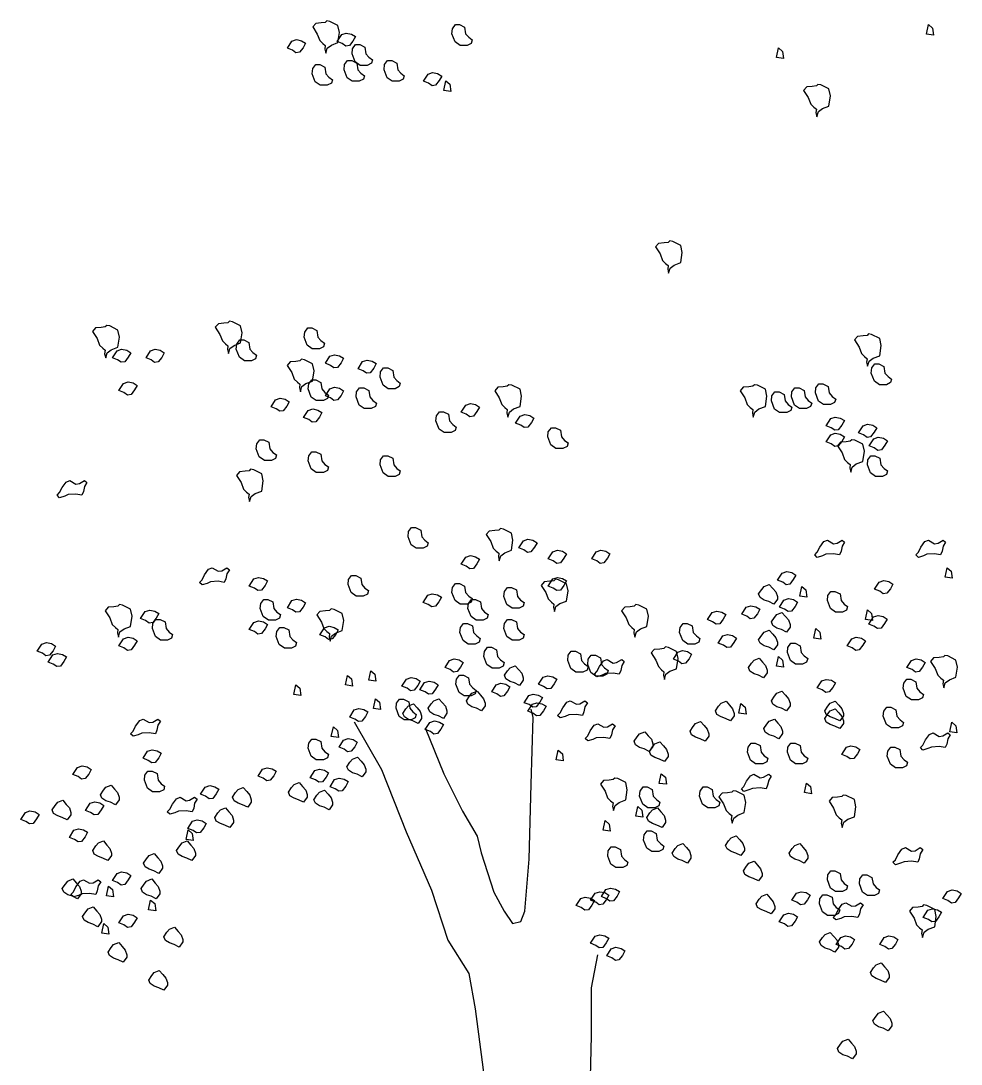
# Model space of a CAD drawing. Header units: millimetres. Extents: x 454 to 24074, y 929 to 15016.
# Drawn here: x 13947 to 14632, y 12467 to 13227 of the extents above; entities that cross this region are included whole.
import ezdxf

# ---------------------------------------------------------------- set-up
doc = ezdxf.new("R2010")
doc.units = ezdxf.units.MM
doc.layers.add('cadblocksdwg.com', color=255, linetype='Continuous')

# ---------------------------------------------------------------- blocks, each defined once
blk = doc.blocks.new('Trees side 02_cad-block.com')
at = {"color": 0}
for points in [[(-225.2, 4068.9), (-236.8, 4074.6), (-241.1, 4075.4), (-243.3, 4073.2), (-249.1, 4072.5), (-257, 4071.8), (-261.3, 4066.7), (-254.8, 4056.6), (-251.2, 4047.2), (-246.9, 4042.9), (-243.3, 4040), (-244, 4035), (-242.6, 4029.2), (-240.4, 4036.4), (-234.6, 4040.7), (-225.2, 4044.3), (-223.1, 4058.8)], [(-58.2, 4045.4), (-62.6, 4057), (-61.9, 4064.2), (-57.5, 4070), (-51.7, 4070), (-44.5, 4066.4), (-43.1, 4057), (-38.7, 4051.9), (-33.7, 4048.3), (-35.1, 4043.3), (-40.9, 4040.4), (-51, 4040.4)], [(614.3, 4056.4), (617.2, 4070.1), (622.9, 4065.1), (624.4, 4055)], [(-219.8, 4055.9), (-213.3, 4058), (-206.1, 4056.6), (-200.3, 4053), (-203.9, 4046.5), (-209, 4040), (-214, 4039.3), (-219.1, 4042.9), (-226.3, 4045.8)], [(-290.9, 4046.4), (-284.4, 4048.6), (-277.2, 4047.1), (-271.4, 4043.5), (-275.1, 4037), (-280.1, 4030.5), (-285.2, 4029.8), (-290.2, 4033.4), (-297.4, 4036.3)], [(-200.7, 4017), (-205, 4028.5), (-204.3, 4035.7), (-200, 4041.5), (-194.2, 4041.5), (-187, 4037.9), (-185.5, 4028.5), (-181.2, 4023.5), (-176.1, 4019.9), (-177.6, 4014.8), (-183.4, 4011.9), (-193.5, 4011.9)], [(400.4, 4023), (403.2, 4036.7), (409, 4031.7), (410.5, 4021.6)], [(-257.7, 3988.5), (-262, 4000), (-261.3, 4007.3), (-257, 4013), (-251.2, 4013), (-244, 4009.4), (-242.5, 4000), (-238.2, 3995), (-233.1, 3991.4), (-234.6, 3986.3), (-240.4, 3983.4), (-250.5, 3983.4)], [(-212.1, 3994.2), (-216.4, 4005.7), (-215.7, 4013), (-211.4, 4018.7), (-205.6, 4018.7), (-198.4, 4015.1), (-196.9, 4005.7), (-192.6, 4000.7), (-187.5, 3997.1), (-189, 3992), (-194.8, 3989.1), (-204.9, 3989.1)], [(-155.1, 3994.2), (-159.4, 4005.7), (-158.7, 4013), (-154.4, 4018.7), (-148.6, 4018.7), (-141.4, 4015.1), (-139.9, 4005.7), (-135.6, 4000.7), (-130.6, 3997.1), (-132, 3992), (-137.8, 3989.1), (-147.9, 3989.1)], [(-96.7, 3999.5), (-90.2, 4001.6), (-83, 4000.2), (-77.2, 3996.6), (-80.8, 3990.1), (-85.9, 3983.6), (-91, 3982.9), (-96, 3986.5), (-103.2, 3989.4)], [(-74.2, 3976.2), (-71.3, 3989.9), (-65.6, 3984.9), (-64.1, 3974.8)], [(475.3, 3978.3), (463.8, 3984.1), (459.4, 3984.8), (457.3, 3982.7), (451.5, 3981.9), (443.6, 3981.2), (439.2, 3976.2), (445.7, 3966.1), (449.3, 3956.7), (453.7, 3952.3), (457.3, 3949.5), (456.6, 3944.4), (458, 3938.6), (460.2, 3945.8), (465.9, 3950.2), (475.3, 3953.8), (477.5, 3968.2)], [(264, 3755), (252.4, 3760.7), (248.1, 3761.5), (245.9, 3759.3), (240.1, 3758.6), (232.2, 3757.8), (227.8, 3752.8), (234.3, 3742.7), (238, 3733.3), (242.3, 3729), (245.9, 3726.1), (245.2, 3721), (246.6, 3715.3), (248.8, 3722.5), (254.6, 3726.8), (264, 3730.4), (266.1, 3744.9)], [(-539.3, 3634.2), (-550.8, 3640), (-555.2, 3640.7), (-557.3, 3638.6), (-563.1, 3637.8), (-571.1, 3637.1), (-575.4, 3632.1), (-568.9, 3622), (-565.3, 3612.6), (-560.9, 3608.2), (-557.3, 3605.4), (-558.1, 3600.3), (-556.6, 3594.5), (-554.4, 3601.7), (-548.7, 3606.1), (-539.3, 3609.7), (-537.1, 3624.1)], [(-364.1, 3640.3), (-375.7, 3646), (-380, 3646.8), (-382.2, 3644.6), (-388, 3643.9), (-395.9, 3643.1), (-400.2, 3638.1), (-393.7, 3628), (-390.1, 3618.6), (-385.8, 3614.3), (-382.2, 3611.4), (-382.9, 3606.3), (-381.5, 3600.6), (-379.3, 3607.8), (-373.5, 3612.1), (-364.1, 3615.7), (-362, 3630.2)], [(-269.1, 3612.6), (-273.4, 3624.1), (-272.7, 3631.3), (-268.4, 3637.1), (-262.6, 3637.1), (-255.4, 3633.5), (-253.9, 3624.1), (-249.6, 3619.1), (-244.5, 3615.4), (-246, 3610.4), (-251.7, 3607.5), (-261.9, 3607.5)], [(-365.9, 3595.5), (-370.3, 3607), (-369.6, 3614.2), (-365.2, 3620), (-359.4, 3620), (-352.2, 3616.4), (-350.8, 3607), (-346.5, 3602), (-341.4, 3598.4), (-342.8, 3593.3), (-348.6, 3590.4), (-358.7, 3590.4)], [(547.8, 3622.1), (536.2, 3627.9), (531.9, 3628.6), (529.7, 3626.5), (524, 3625.8), (516, 3625), (511.7, 3620), (518.2, 3609.9), (521.8, 3600.5), (526.1, 3596.2), (529.7, 3593.3), (529, 3588.2), (530.5, 3582.4), (532.6, 3589.7), (538.4, 3594), (547.8, 3597.6), (550, 3612)], [(-540.4, 3604.7), (-533.9, 3606.9), (-526.7, 3605.4), (-520.9, 3601.8), (-524.5, 3595.3), (-529.5, 3588.8), (-534.6, 3588.1), (-539.7, 3591.7), (-546.9, 3594.6)], [(-492.6, 3604.6), (-486.1, 3606.7), (-478.8, 3605.3), (-473.1, 3601.7), (-476.7, 3595.2), (-481.7, 3588.7), (-486.8, 3588), (-491.8, 3591.6), (-499.1, 3594.5)], [(-261.5, 3585.9), (-273, 3591.7), (-277.4, 3592.4), (-279.5, 3590.3), (-285.3, 3589.5), (-293.2, 3588.8), (-297.6, 3583.8), (-291.1, 3573.7), (-287.5, 3564.3), (-283.1, 3559.9), (-279.5, 3557.1), (-280.2, 3552), (-278.8, 3546.2), (-276.6, 3553.4), (-270.9, 3557.8), (-261.5, 3561.4), (-259.3, 3575.8)], [(-236.7, 3596.8), (-230.2, 3599), (-222.9, 3597.5), (-217.2, 3593.9), (-220.8, 3587.4), (-225.8, 3580.9), (-230.9, 3580.2), (-235.9, 3583.8), (-243.2, 3586.7)], [(-190.1, 3589.1), (-183.6, 3591.2), (-176.4, 3589.8), (-170.6, 3586.2), (-174.2, 3579.7), (-179.3, 3573.2), (-184.3, 3572.5), (-189.4, 3576.1), (-196.6, 3578.9)], [(-160.8, 3555.6), (-165.1, 3567.1), (-164.4, 3574.4), (-160.1, 3580.1), (-154.3, 3580.1), (-147.1, 3576.5), (-145.6, 3567.1), (-141.3, 3562.1), (-136.3, 3558.5), (-137.7, 3553.4), (-143.5, 3550.5), (-153.6, 3550.5)], [(540.1, 3561.3), (535.7, 3572.8), (536.5, 3580.1), (540.8, 3585.8), (546.6, 3585.8), (553.8, 3582.2), (555.2, 3572.8), (559.6, 3567.8), (564.6, 3564.2), (563.2, 3559.1), (557.4, 3556.2), (547.3, 3556.2)], [(-531.3, 3558), (-524.8, 3560.2), (-517.6, 3558.8), (-511.8, 3555.2), (-515.5, 3548.7), (-520.5, 3542.2), (-525.6, 3541.4), (-530.6, 3545.1), (-537.8, 3547.9)], [(-263.4, 3538.5), (-267.7, 3550.1), (-267, 3557.3), (-262.7, 3563.1), (-256.9, 3563.1), (-249.7, 3559.4), (-248.2, 3550.1), (-243.9, 3545), (-238.8, 3541.4), (-240.3, 3536.3), (-246, 3533.5), (-256.2, 3533.5)], [(-236.7, 3550.3), (-230.2, 3552.5), (-222.9, 3551), (-217.2, 3547.4), (-220.8, 3540.9), (-225.8, 3534.4), (-230.9, 3533.7), (-235.9, 3537.3), (-243.2, 3540.2)], [(-195, 3527.1), (-199.3, 3538.7), (-198.6, 3545.9), (-194.3, 3551.7), (-188.5, 3551.7), (-181.3, 3548), (-179.8, 3538.7), (-175.5, 3533.6), (-170.4, 3530), (-171.9, 3525), (-177.7, 3522.1), (-187.8, 3522.1)], [(34.5, 3549.7), (22.9, 3555.5), (18.6, 3556.2), (16.4, 3554), (10.6, 3553.3), (2.7, 3552.6), (-1.6, 3547.5), (4.9, 3537.4), (8.5, 3528.1), (12.8, 3523.7), (16.4, 3520.8), (15.7, 3515.8), (17.1, 3510), (19.3, 3517.2), (25.1, 3521.6), (34.5, 3525.2), (36.6, 3539.6)], [(384.7, 3549.7), (373.2, 3555.5), (368.9, 3556.2), (366.7, 3554), (360.9, 3553.3), (353, 3552.6), (348.6, 3547.5), (355.1, 3537.4), (358.7, 3528.1), (363.1, 3523.7), (366.7, 3520.8), (366, 3515.8), (367.4, 3510), (369.6, 3517.2), (375.4, 3521.6), (384.7, 3525.2), (386.9, 3539.6)], [(397.6, 3521.4), (393.3, 3533), (394, 3540.2), (398.3, 3546), (404.1, 3546), (411.3, 3542.4), (412.8, 3533), (417.1, 3527.9), (422.2, 3524.3), (420.7, 3519.3), (415, 3516.4), (404.8, 3516.4)], [(426.1, 3527.1), (421.8, 3538.7), (422.5, 3545.9), (426.8, 3551.7), (432.6, 3551.7), (439.8, 3548), (441.3, 3538.7), (445.6, 3533.6), (450.7, 3530), (449.2, 3525), (443.4, 3522.1), (433.3, 3522.1)], [(460.3, 3532.8), (456, 3544.4), (456.7, 3551.6), (461, 3557.4), (466.8, 3557.4), (474, 3553.7), (475.5, 3544.4), (479.8, 3539.3), (484.9, 3535.7), (483.4, 3530.6), (477.6, 3527.8), (467.5, 3527.8)], [(-314.2, 3534.8), (-307.7, 3537), (-300.5, 3535.5), (-294.7, 3531.9), (-298.3, 3525.4), (-303.4, 3518.9), (-308.4, 3518.2), (-313.5, 3521.8), (-320.7, 3524.7)], [(-42.8, 3527), (-36.3, 3529.2), (-29.1, 3527.8), (-23.3, 3524.2), (-26.9, 3517.7), (-32, 3511.2), (-37, 3510.4), (-42.1, 3514), (-49.3, 3516.9)], [(-267.7, 3519.3), (-261.2, 3521.5), (-254, 3520), (-248.2, 3516.4), (-251.8, 3509.9), (-256.8, 3503.4), (-261.9, 3502.7), (-267, 3506.3), (-274.2, 3509.2)], [(-81, 3492.9), (-85.4, 3504.5), (-84.6, 3511.7), (-80.3, 3517.5), (-74.5, 3517.5), (-67.3, 3513.9), (-65.9, 3504.5), (-61.5, 3499.4), (-56.5, 3495.8), (-57.9, 3490.8), (-63.7, 3487.9), (-73.8, 3487.9)], [(34.8, 3511.5), (41.3, 3513.7), (48.5, 3512.3), (54.3, 3508.6), (50.7, 3502.2), (45.6, 3495.7), (40.5, 3494.9), (35.5, 3498.5), (28.3, 3501.4)], [(477.8, 3507.8), (484.3, 3510), (491.5, 3508.5), (497.3, 3504.9), (493.7, 3498.4), (488.6, 3491.9), (483.6, 3491.2), (478.5, 3494.8), (471.3, 3497.7)], [(524, 3497.5), (530.5, 3499.7), (537.7, 3498.3), (543.5, 3494.7), (539.8, 3488.2), (534.8, 3481.7), (529.7, 3480.9), (524.7, 3484.6), (517.5, 3487.4)], [(78.5, 3470.2), (74.2, 3481.7), (74.9, 3488.9), (79.2, 3494.7), (85, 3494.7), (92.2, 3491.1), (93.7, 3481.7), (98, 3476.7), (103.1, 3473), (101.6, 3468), (95.8, 3465.1), (85.7, 3465.1)], [(477.8, 3484.7), (484.3, 3486.9), (491.5, 3485.5), (497.3, 3481.8), (493.7, 3475.3), (488.6, 3468.8), (483.6, 3468.1), (478.5, 3471.7), (471.3, 3474.6)], [(-337.5, 3453.1), (-341.8, 3464.6), (-341.1, 3471.8), (-336.7, 3477.6), (-331, 3477.6), (-323.7, 3474), (-322.3, 3464.6), (-318, 3459.6), (-312.9, 3456), (-314.4, 3450.9), (-320.1, 3448), (-330.2, 3448)], [(523.6, 3471.2), (512.1, 3477), (507.8, 3477.7), (505.6, 3475.6), (499.8, 3474.8), (491.9, 3474.1), (487.5, 3469.1), (494, 3459), (497.6, 3449.6), (502, 3445.2), (505.6, 3442.4), (504.9, 3437.3), (506.3, 3431.5), (508.5, 3438.7), (514.3, 3443.1), (523.6, 3446.7), (525.8, 3461.1)], [(539.2, 3479.1), (545.7, 3481.3), (553, 3479.8), (558.7, 3476.2), (555.1, 3469.7), (550.1, 3463.2), (545, 3462.5), (540, 3466.1), (532.7, 3469)], [(-263.4, 3436), (-267.7, 3447.5), (-267, 3454.7), (-262.7, 3460.5), (-256.9, 3460.5), (-249.7, 3456.9), (-248.2, 3447.5), (-243.9, 3442.5), (-238.8, 3438.9), (-240.3, 3433.8), (-246, 3430.9), (-256.2, 3430.9)], [(-160.8, 3430.3), (-165.1, 3441.8), (-164.4, 3449.1), (-160.1, 3454.8), (-154.3, 3454.8), (-147.1, 3451.2), (-145.6, 3441.8), (-141.3, 3436.8), (-136.3, 3433.2), (-137.7, 3428.1), (-143.5, 3425.2), (-153.6, 3425.2)], [(534.4, 3430.3), (530.1, 3441.8), (530.8, 3449.1), (535.1, 3454.8), (540.9, 3454.8), (548.1, 3451.2), (549.5, 3441.8), (553.9, 3436.8), (558.9, 3433.2), (557.5, 3428.1), (551.7, 3425.2), (541.6, 3425.2)], [(-333.9, 3429), (-345.5, 3434.7), (-349.8, 3435.5), (-352, 3433.3), (-357.8, 3432.6), (-365.7, 3431.9), (-370, 3426.8), (-363.5, 3416.7), (-359.9, 3407.3), (-355.6, 3403), (-352, 3400.1), (-352.7, 3395), (-351.3, 3389.3), (-349.1, 3396.5), (-343.3, 3400.8), (-333.9, 3404.4), (-331.8, 3418.9)], [(-622.3, 3402.1), (-618.7, 3409.4), (-612.9, 3417.3), (-607.8, 3419.5), (-599.2, 3414.4), (-594.1, 3415.1), (-586.9, 3419.5), (-583.3, 3416.6), (-586.9, 3410.8), (-588.4, 3403.6), (-590.5, 3398.5), (-599.2, 3400), (-610, 3399.3), (-615.1, 3397.1), (-622.3, 3394.9), (-625.9, 3398.5)], [(-120.9, 3327.8), (-125.3, 3339.3), (-124.5, 3346.5), (-120.2, 3352.3), (-114.4, 3352.3), (-107.2, 3348.7), (-105.8, 3339.3), (-101.4, 3334.3), (-96.4, 3330.6), (-97.8, 3325.6), (-103.6, 3322.7), (-113.7, 3322.7)], [(22.4, 3344.5), (10.8, 3350.2), (6.5, 3350.9), (4.3, 3348.8), (-1.5, 3348.1), (-9.4, 3347.3), (-13.7, 3342.3), (-7.2, 3332.2), (-3.6, 3322.8), (0.7, 3318.5), (4.3, 3315.6), (3.6, 3310.5), (5, 3304.8), (7.2, 3312), (13, 3316.3), (22.4, 3319.9), (24.5, 3334.3)], [(39.3, 3333.5), (45.8, 3335.7), (53, 3334.2), (58.8, 3330.6), (55.2, 3324.1), (50.1, 3317.6), (45.1, 3316.9), (40, 3320.5), (32.8, 3323.4)], [(458.7, 3317), (462.3, 3324.2), (468.1, 3332.2), (473.2, 3334.3), (481.8, 3329.3), (486.9, 3330), (494.1, 3334.3), (497.7, 3331.4), (494.1, 3325.7), (492.7, 3318.5), (490.5, 3313.4), (481.8, 3314.8), (471, 3314.1), (465.9, 3312), (458.7, 3309.8), (455.1, 3313.4)], [(602.9, 3317), (606.5, 3324.2), (612.2, 3332.2), (617.3, 3334.3), (626, 3329.3), (631, 3330), (638.2, 3334.3), (641.8, 3331.4), (638.2, 3325.7), (636.8, 3318.5), (634.6, 3313.4), (626, 3314.8), (615.1, 3314.1), (610.1, 3312), (602.9, 3309.8), (599.2, 3313.4)], [(-42.8, 3310), (-36.3, 3312.2), (-29.1, 3310.7), (-23.3, 3307.1), (-26.9, 3300.6), (-32, 3294.1), (-37, 3293.4), (-42.1, 3297), (-49.3, 3299.9)], [(81.3, 3317.7), (87.8, 3319.9), (95, 3318.5), (100.8, 3314.9), (97.2, 3308.4), (92.1, 3301.9), (87.1, 3301.1), (82, 3304.8), (74.8, 3307.6)], [(143.3, 3317.7), (149.8, 3319.9), (157.1, 3318.5), (162.8, 3314.9), (159.2, 3308.4), (154.2, 3301.9), (149.1, 3301.1), (144.1, 3304.8), (136.8, 3307.6)], [(-419.2, 3277.7), (-415.6, 3284.9), (-409.8, 3292.9), (-404.7, 3295), (-396.1, 3290), (-391, 3290.7), (-383.8, 3295), (-380.2, 3292.2), (-383.8, 3286.4), (-385.3, 3279.2), (-387.4, 3274.1), (-396.1, 3275.6), (-406.9, 3274.8), (-412, 3272.7), (-419.2, 3270.5), (-422.8, 3274.1)], [(641, 3281.3), (643.9, 3295), (649.7, 3290), (651.1, 3279.9)], [(-345.2, 3279), (-338.7, 3281.2), (-331.5, 3279.7), (-325.7, 3276.1), (-329.3, 3269.6), (-334.4, 3263.1), (-339.4, 3262.4), (-344.5, 3266), (-351.7, 3268.9)], [(-206.4, 3259.4), (-210.7, 3271), (-210, 3278.2), (-205.7, 3283.9), (-199.9, 3283.9), (-192.7, 3280.3), (-191.2, 3271), (-186.9, 3265.9), (-181.8, 3262.3), (-183.3, 3257.2), (-189.1, 3254.4), (-199.2, 3254.4)], [(100.9, 3272), (89.3, 3277.8), (85, 3278.5), (82.8, 3276.3), (77.1, 3275.6), (69.1, 3274.9), (64.8, 3269.8), (71.3, 3259.7), (74.9, 3250.4), (79.2, 3246), (82.8, 3243.1), (82.1, 3238.1), (83.6, 3232.3), (85.7, 3239.5), (91.5, 3243.9), (100.9, 3247.5), (103.1, 3261.9)], [(81.3, 3279), (87.8, 3281.2), (95, 3279.7), (100.8, 3276.1), (97.2, 3269.6), (92.1, 3263.1), (87.1, 3262.4), (82, 3266), (74.8, 3268.9)], [(408.6, 3287.3), (415.1, 3289.5), (422.3, 3288.1), (428.1, 3284.5), (424.4, 3278), (419.4, 3271.5), (414.3, 3270.7), (409.3, 3274.4), (402.1, 3277.2)], [(547, 3274.5), (553.5, 3276.7), (560.8, 3275.3), (566.5, 3271.6), (562.9, 3265.1), (557.9, 3258.7), (552.8, 3257.9), (547.8, 3261.5), (540.5, 3264.4)], [(-58.2, 3248), (-62.6, 3259.6), (-61.9, 3266.8), (-57.5, 3272.6), (-51.7, 3272.6), (-44.5, 3268.9), (-43.1, 3259.6), (-38.7, 3254.5), (-33.7, 3250.9), (-35.1, 3245.8), (-40.9, 3243), (-51, 3243)], [(15.8, 3242.3), (11.5, 3253.9), (12.2, 3261.1), (16.6, 3266.9), (22.3, 3266.9), (29.6, 3263.3), (31, 3253.9), (35.3, 3248.8), (40.4, 3245.2), (38.9, 3240.2), (33.2, 3237.3), (23.1, 3237.3)], [(396.6, 3243), (389.4, 3246.6), (382.9, 3248.8), (377.1, 3252.4), (375, 3257.5), (379.3, 3264), (382.9, 3268.3), (390.1, 3271.2), (395.2, 3265.4), (399.5, 3260.4), (401.7, 3253.9), (401.7, 3250.3)], [(433.8, 3254.6), (436.7, 3268.3), (442.4, 3263.3), (443.9, 3253.2)], [(477.4, 3236.6), (473.1, 3248.2), (473.8, 3255.4), (478.1, 3261.2), (483.9, 3261.2), (491.1, 3257.6), (492.6, 3248.2), (496.9, 3243.1), (502, 3239.5), (500.5, 3234.5), (494.7, 3231.6), (484.6, 3231.6)], [(-331.8, 3225.2), (-336.1, 3236.8), (-335.4, 3244), (-331, 3249.8), (-325.3, 3249.8), (-318, 3246.2), (-316.6, 3236.8), (-312.3, 3231.7), (-307.2, 3228.1), (-308.7, 3223.1), (-314.4, 3220.2), (-324.5, 3220.2)], [(-290.9, 3248), (-284.4, 3250.1), (-277.2, 3248.7), (-271.4, 3245.1), (-275.1, 3238.6), (-280.1, 3232.1), (-285.2, 3231.4), (-290.2, 3235), (-297.4, 3237.9)], [(-97.1, 3255.7), (-90.6, 3257.9), (-83.3, 3256.5), (-77.6, 3252.8), (-81.2, 3246.3), (-86.2, 3239.9), (-91.3, 3239.1), (-96.3, 3242.7), (-103.6, 3245.6)], [(-35.4, 3225.2), (-39.8, 3236.8), (-39.1, 3244), (-34.7, 3249.8), (-28.9, 3249.8), (-21.7, 3246.2), (-20.3, 3236.8), (-16, 3231.7), (-10.9, 3228.1), (-12.3, 3223.1), (-18.1, 3220.2), (-28.2, 3220.2)], [(411.1, 3248.9), (417.6, 3251.1), (424.8, 3249.6), (430.6, 3246), (427, 3239.5), (422, 3233), (416.9, 3232.3), (411.9, 3235.9), (404.6, 3238.8)], [(-521.2, 3235.8), (-532.7, 3241.6), (-537, 3242.3), (-539.2, 3240.1), (-545, 3239.4), (-552.9, 3238.7), (-557.3, 3233.6), (-550.8, 3223.5), (-547.2, 3214.1), (-542.8, 3209.8), (-539.2, 3206.9), (-539.9, 3201.9), (-538.5, 3196.1), (-536.3, 3203.3), (-530.5, 3207.6), (-521.2, 3211.2), (-519, 3225.7)], [(-500.3, 3232.5), (-493.8, 3234.6), (-486.6, 3233.2), (-480.8, 3229.6), (-484.4, 3223.1), (-489.5, 3216.6), (-494.5, 3215.9), (-499.6, 3219.5), (-506.8, 3222.4)], [(-219.2, 3229.8), (-230.7, 3235.5), (-235.1, 3236.2), (-237.2, 3234.1), (-243, 3233.4), (-251, 3232.6), (-255.3, 3227.6), (-248.8, 3217.5), (-245.2, 3208.1), (-240.9, 3203.8), (-237.2, 3200.9), (-238, 3195.8), (-236.5, 3190.1), (-234.4, 3197.3), (-228.6, 3201.6), (-219.2, 3205.2), (-217, 3219.6)], [(215.6, 3235.8), (204.1, 3241.6), (199.8, 3242.3), (197.6, 3240.1), (191.8, 3239.4), (183.9, 3238.7), (179.5, 3233.6), (186, 3223.5), (189.6, 3214.1), (194, 3209.8), (197.6, 3206.9), (196.9, 3201.9), (198.3, 3196.1), (200.5, 3203.3), (206.2, 3207.6), (215.6, 3211.2), (217.8, 3225.7)], [(308.6, 3231), (315.1, 3233.1), (322.3, 3231.7), (328, 3228.1), (324.4, 3221.6), (319.4, 3215.1), (314.3, 3214.4), (309.3, 3218), (302.1, 3220.9)], [(357.3, 3238.6), (363.8, 3240.8), (371, 3239.4), (376.8, 3235.8), (373.2, 3229.3), (368.1, 3222.8), (363.1, 3222), (358, 3225.7), (350.8, 3228.5)], [(414.8, 3203.2), (407.5, 3206.8), (401, 3208.9), (395.3, 3212.6), (393.1, 3217.6), (397.4, 3224.1), (401, 3228.4), (408.3, 3231.3), (413.3, 3225.5), (417.7, 3220.5), (419.8, 3214), (419.8, 3210.4)], [(527.4, 3221.2), (530.3, 3234.9), (536, 3229.9), (537.5, 3219.8)], [(-485.6, 3196.8), (-489.9, 3208.3), (-489.2, 3215.5), (-484.9, 3221.3), (-479.1, 3221.3), (-471.9, 3217.7), (-470.4, 3208.3), (-466.1, 3203.2), (-461.1, 3199.6), (-462.5, 3194.6), (-468.3, 3191.7), (-478.4, 3191.7)], [(-345.2, 3217), (-338.7, 3219.1), (-331.5, 3217.7), (-325.7, 3214.1), (-329.3, 3207.6), (-334.4, 3201.1), (-339.4, 3200.4), (-344.5, 3204), (-351.7, 3206.9)], [(15.8, 3196.8), (11.5, 3208.3), (12.2, 3215.5), (16.6, 3221.3), (22.3, 3221.3), (29.6, 3217.7), (31, 3208.3), (35.3, 3203.2), (40.4, 3199.6), (38.9, 3194.6), (33.2, 3191.7), (23.1, 3191.7)], [(538.8, 3224.7), (545.3, 3226.9), (552.5, 3225.4), (558.3, 3221.8), (554.7, 3215.3), (549.7, 3208.8), (544.6, 3208.1), (539.5, 3211.7), (532.3, 3214.6)], [(-309, 3185.4), (-313.3, 3196.9), (-312.6, 3204.1), (-308.2, 3209.9), (-302.5, 3209.9), (-295.2, 3206.3), (-293.8, 3196.9), (-289.5, 3191.9), (-284.4, 3188.2), (-285.9, 3183.2), (-291.6, 3180.3), (-301.7, 3180.3)], [(-244.4, 3209.2), (-237.9, 3211.4), (-230.7, 3209.9), (-224.9, 3206.3), (-228.5, 3199.8), (-233.6, 3193.3), (-238.6, 3192.6), (-243.7, 3196.2), (-250.9, 3199.1)], [(-46.8, 3191.1), (-51.2, 3202.6), (-50.5, 3209.8), (-46.1, 3215.6), (-40.3, 3215.6), (-33.1, 3212), (-31.7, 3202.6), (-27.3, 3197.6), (-22.3, 3193.9), (-23.7, 3188.9), (-29.5, 3186), (-39.6, 3186)], [(266.6, 3191.1), (262.2, 3202.6), (263, 3209.8), (267.3, 3215.6), (273.1, 3215.6), (280.3, 3212), (281.7, 3202.6), (286.1, 3197.6), (291.1, 3193.9), (289.7, 3188.9), (283.9, 3186), (273.8, 3186)], [(396.6, 3177.8), (389.4, 3181.4), (382.9, 3183.6), (377.1, 3187.2), (375, 3192.2), (379.3, 3198.7), (382.9, 3203.1), (390.1, 3205.9), (395.2, 3200.2), (399.5, 3195.1), (401.7, 3188.6), (401.7, 3185)], [(453.8, 3194.5), (456.7, 3208.2), (462.5, 3203.1), (463.9, 3193)], [(-647.7, 3186), (-641.2, 3188.1), (-633.9, 3186.7), (-628.2, 3183.1), (-631.8, 3176.6), (-636.8, 3170.1), (-641.9, 3169.4), (-646.9, 3173), (-654.2, 3175.9)], [(-531.3, 3193.7), (-524.8, 3195.9), (-517.6, 3194.4), (-511.8, 3190.8), (-515.5, 3184.3), (-520.5, 3177.8), (-525.6, 3177.1), (-530.6, 3180.7), (-537.8, 3183.6)], [(323.9, 3197.6), (330.4, 3199.8), (337.7, 3198.4), (343.4, 3194.7), (339.8, 3188.2), (334.8, 3181.8), (329.7, 3181), (324.7, 3184.6), (317.4, 3187.5)], [(420.4, 3162.6), (416.1, 3174.1), (416.8, 3181.3), (421.1, 3187.1), (426.9, 3187.1), (434.1, 3183.5), (435.6, 3174.1), (439.9, 3169.1), (445, 3165.5), (443.5, 3160.4), (437.7, 3157.5), (427.6, 3157.5)], [(507.8, 3193.7), (514.3, 3195.9), (521.5, 3194.4), (527.3, 3190.8), (523.7, 3184.3), (518.6, 3177.8), (513.6, 3177.1), (508.5, 3180.7), (501.3, 3183.6)], [(-632.1, 3170.5), (-625.6, 3172.6), (-618.4, 3171.2), (-612.7, 3167.6), (-616.3, 3161.1), (-621.3, 3154.6), (-626.4, 3153.9), (-631.4, 3157.5), (-638.6, 3160.4)], [(-12.7, 3156.9), (-17, 3168.4), (-16.3, 3175.6), (-11.9, 3181.4), (-6.2, 3181.4), (1.1, 3177.8), (2.5, 3168.4), (6.8, 3163.4), (11.9, 3159.8), (10.5, 3154.7), (4.7, 3151.8), (-5.4, 3151.8)], [(107, 3151.2), (102.7, 3162.7), (103.4, 3170), (107.7, 3175.7), (113.5, 3175.7), (120.7, 3172.1), (122.2, 3162.7), (126.5, 3157.7), (131.6, 3154.1), (130.1, 3149), (124.3, 3146.1), (114.2, 3146.1)], [(257.9, 3175.4), (246.4, 3181.2), (242, 3181.9), (239.9, 3179.8), (234.1, 3179), (226.1, 3178.3), (221.8, 3173.3), (228.3, 3163.2), (231.9, 3153.8), (236.2, 3149.4), (239.9, 3146.5), (239.1, 3141.5), (240.6, 3135.7), (242.7, 3142.9), (248.5, 3147.3), (257.9, 3150.9), (260.1, 3165.3)], [(259.8, 3174.6), (266.3, 3176.7), (273.5, 3175.3), (279.3, 3171.7), (275.7, 3165.2), (270.7, 3158.7), (265.6, 3158), (260.5, 3161.6), (253.3, 3164.5)], [(-66, 3162.7), (-59.5, 3164.9), (-52.3, 3163.4), (-46.6, 3159.8), (-50.2, 3153.3), (-55.2, 3146.8), (-60.3, 3146.1), (-65.3, 3149.7), (-72.5, 3152.6)], [(135.5, 3145.5), (131.2, 3157), (131.9, 3164.3), (136.2, 3170), (142, 3170), (149.2, 3166.4), (150.7, 3157), (155, 3152), (160.1, 3148.4), (158.6, 3143.3), (152.8, 3140.4), (142.7, 3140.4)], [(144.2, 3146.7), (147.9, 3154), (153.6, 3161.9), (158.7, 3164.1), (167.4, 3159), (172.4, 3159.7), (179.6, 3164.1), (183.2, 3161.2), (179.6, 3155.4), (178.2, 3148.2), (176, 3143.1), (167.4, 3144.6), (156.5, 3143.9), (151.5, 3141.7), (144.2, 3139.5), (140.6, 3143.1)], [(382.1, 3137.9), (374.9, 3141.5), (368.4, 3143.7), (362.6, 3147.3), (360.5, 3152.4), (364.8, 3158.9), (368.4, 3163.2), (375.6, 3166.1), (380.7, 3160.3), (385, 3155.3), (387.2, 3148.8), (387.2, 3145.1)], [(400.4, 3154.4), (403.2, 3168.1), (409, 3163), (410.5, 3152.9)], [(593.1, 3162.7), (599.6, 3164.9), (606.8, 3163.4), (612.6, 3159.8), (609, 3153.3), (603.9, 3146.8), (598.9, 3146.1), (593.8, 3149.7), (586.6, 3152.6)], [(656.5, 3163.3), (645, 3169.1), (640.6, 3169.8), (638.5, 3167.7), (632.7, 3167), (624.7, 3166.2), (620.4, 3161.2), (626.9, 3151.1), (630.5, 3141.7), (634.8, 3137.4), (638.5, 3134.5), (637.7, 3129.4), (639.2, 3123.6), (641.3, 3130.9), (647.1, 3135.2), (656.5, 3138.8), (658.7, 3153.2)], [(-214.6, 3127.7), (-211.7, 3141.4), (-205.9, 3136.3), (-204.5, 3126.2)], [(-181.2, 3134.3), (-178.3, 3148), (-172.5, 3143), (-171.1, 3132.9)], [(-52.5, 3117), (-56.9, 3128.6), (-56.2, 3135.8), (-51.8, 3141.5), (-46, 3141.5), (-38.8, 3137.9), (-37.4, 3128.6), (-33, 3123.5), (-28, 3119.9), (-29.4, 3114.8), (-35.2, 3112), (-45.3, 3112)], [(34, 3127.1), (26.8, 3130.7), (20.3, 3132.8), (14.5, 3136.4), (12.4, 3141.5), (16.7, 3148), (20.3, 3152.3), (27.5, 3155.2), (32.6, 3149.4), (36.9, 3144.4), (39.1, 3137.9), (39.1, 3134.3)], [(-288.1, 3114.3), (-285.2, 3128), (-279.5, 3122.9), (-278, 3112.8)], [(-127.4, 3136.1), (-120.9, 3138.3), (-113.7, 3136.8), (-107.9, 3133.2), (-111.5, 3126.7), (-116.6, 3120.2), (-121.6, 3119.5), (-126.7, 3123.1), (-133.9, 3126)], [(-101.8, 3131), (-95.3, 3133.1), (-88, 3131.7), (-82.3, 3128.1), (-85.9, 3121.6), (-90.9, 3115.1), (-96, 3114.4), (-101, 3118), (-108.3, 3120.9)], [(0.7, 3127.9), (7.2, 3130.1), (14.4, 3128.7), (20.2, 3125), (16.6, 3118.6), (11.6, 3112.1), (6.5, 3111.3), (1.4, 3114.9), (-5.8, 3117.8)], [(67.5, 3138.7), (74, 3140.8), (81.2, 3139.4), (87, 3135.8), (83.4, 3129.3), (78.3, 3122.8), (73.3, 3122.1), (68.2, 3125.7), (61, 3128.6)], [(465, 3133.5), (471.5, 3135.7), (478.7, 3134.3), (484.5, 3130.7), (480.9, 3124.2), (475.8, 3117.7), (470.8, 3116.9), (465.7, 3120.6), (458.5, 3123.4)], [(585.7, 3111.3), (581.3, 3122.9), (582.1, 3130.1), (586.4, 3135.9), (592.2, 3135.9), (599.4, 3132.2), (600.8, 3122.9), (605.2, 3117.8), (610.2, 3114.2), (608.8, 3109.1), (603, 3106.3), (592.9, 3106.3)], [(-20.3, 3090.8), (-27.6, 3094.4), (-34.1, 3096.6), (-39.8, 3100.2), (-42, 3105.2), (-37.7, 3111.7), (-34.1, 3116.1), (-26.8, 3119), (-21.8, 3113.2), (-17.5, 3108.1), (-15.3, 3101.6), (-15.3, 3098)], [(46.9, 3112.6), (53.4, 3114.7), (60.6, 3113.3), (66.4, 3109.7), (62.8, 3103.2), (57.7, 3096.7), (52.7, 3096), (47.6, 3099.6), (40.4, 3102.4)], [(414.8, 3090.8), (407.5, 3094.4), (401, 3096.6), (395.3, 3100.2), (393.1, 3105.2), (397.4, 3111.7), (401, 3116.1), (408.3, 3119), (413.3, 3113.2), (417.7, 3108.1), (419.8, 3101.6), (419.8, 3098)], [(-174.5, 3094.2), (-171.6, 3108), (-165.8, 3102.9), (-164.4, 3092.8)], [(-138, 3082.8), (-142.3, 3094.4), (-141.6, 3101.6), (-137.3, 3107.4), (-131.5, 3107.4), (-124.3, 3103.8), (-122.9, 3094.4), (-118.5, 3089.3), (-113.5, 3085.7), (-114.9, 3080.7), (-120.7, 3077.8), (-130.8, 3077.8)], [(-111, 3072.7), (-118.2, 3076.3), (-124.7, 3078.5), (-130.5, 3082.1), (-132.7, 3087.1), (-128.3, 3093.6), (-124.7, 3098), (-117.5, 3100.8), (-112.4, 3095.1), (-108.1, 3090), (-105.9, 3083.5), (-105.9, 3079.9)], [(-74.7, 3079.9), (-82, 3083.5), (-88.5, 3085.7), (-94.2, 3089.3), (-96.4, 3094.4), (-92.1, 3100.9), (-88.5, 3105.2), (-81.2, 3108.1), (-76.2, 3102.3), (-71.8, 3097.3), (-69.7, 3090.8), (-69.7, 3087.2)], [(52.1, 3100.2), (58.6, 3102.4), (65.8, 3100.9), (71.6, 3097.3), (68, 3090.8), (62.9, 3084.3), (57.9, 3083.6), (52.8, 3087.2), (45.6, 3090.1)], [(91.8, 3087.8), (95.4, 3095), (101.2, 3103), (106.3, 3105.1), (114.9, 3100.1), (120, 3100.8), (127.2, 3105.1), (130.8, 3102.2), (127.2, 3096.5), (125.8, 3089.2), (123.6, 3084.2), (114.9, 3085.6), (104.1, 3084.9), (99.1, 3082.7), (91.8, 3080.6), (88.2, 3084.2)], [(335, 3076.3), (327.8, 3079.9), (321.3, 3082.1), (315.5, 3085.7), (313.3, 3090.7), (317.7, 3097.2), (321.3, 3101.6), (328.5, 3104.5), (333.5, 3098.7), (337.9, 3093.6), (340, 3087.1), (340, 3083.5)], [(346.9, 3087.6), (349.8, 3101.3), (355.6, 3096.2), (357, 3086.1)], [(490.9, 3076.3), (483.7, 3079.9), (477.2, 3082.1), (471.4, 3085.7), (469.2, 3090.7), (473.6, 3097.2), (477.2, 3101.6), (484.4, 3104.5), (489.5, 3098.7), (493.8, 3093.6), (496, 3087.1), (496, 3083.5)], [(-201.9, 3092), (-195.4, 3094.2), (-188.2, 3092.8), (-182.4, 3089.2), (-186, 3082.7), (-191, 3076.2), (-196.1, 3075.4), (-201.1, 3079.1), (-208.4, 3081.9)], [(490.9, 3065.4), (483.7, 3069), (477.2, 3071.2), (471.4, 3074.8), (469.2, 3079.9), (473.6, 3086.4), (477.2, 3090.7), (484.4, 3093.6), (489.5, 3087.8), (493.8, 3082.8), (496, 3076.3), (496, 3072.7)], [(557.2, 3071.4), (552.8, 3083), (553.6, 3090.2), (557.9, 3096), (563.7, 3096), (570.9, 3092.4), (572.3, 3083), (576.7, 3077.9), (581.7, 3074.3), (580.3, 3069.3), (574.5, 3066.4), (564.4, 3066.4)], [(-517.5, 3061.6), (-513.9, 3068.8), (-508.1, 3076.8), (-503, 3078.9), (-494.4, 3073.9), (-489.3, 3074.6), (-482.1, 3078.9), (-478.5, 3076), (-482.1, 3070.3), (-483.5, 3063), (-485.7, 3058), (-494.4, 3059.4), (-505.2, 3058.7), (-510.2, 3056.6), (-517.5, 3054.4), (-521.1, 3058)], [(-234.7, 3054.2), (-231.8, 3067.9), (-226, 3062.8), (-224.6, 3052.7)], [(-94.2, 3074.1), (-87.7, 3076.3), (-80.4, 3074.8), (-74.7, 3071.2), (-78.3, 3064.7), (-83.3, 3058.2), (-88.4, 3057.5), (-93.4, 3061.1), (-100.7, 3064)], [(131.1, 3055.1), (134.8, 3062.3), (140.5, 3070.2), (145.6, 3072.4), (154.2, 3067.3), (159.3, 3068), (166.5, 3072.4), (170.1, 3069.5), (166.5, 3063.7), (165.1, 3056.5), (162.9, 3051.4), (154.2, 3052.9), (143.4, 3052.2), (138.4, 3050), (131.1, 3047.8), (127.5, 3051.4)], [(298.7, 3047.3), (291.5, 3050.9), (285, 3053.1), (279.2, 3056.7), (277.1, 3061.8), (281.4, 3068.2), (285, 3072.6), (292.2, 3075.5), (297.3, 3069.7), (301.6, 3064.6), (303.8, 3058.1), (303.8, 3054.5)], [(403.9, 3050.9), (396.7, 3054.6), (390.2, 3056.7), (384.4, 3060.3), (382.2, 3065.4), (386.6, 3071.9), (390.2, 3076.2), (397.4, 3079.1), (402.4, 3073.3), (406.8, 3068.3), (408.9, 3061.8), (408.9, 3058.2)], [(647.7, 3060.8), (650.6, 3074.5), (656.4, 3069.5), (657.8, 3059.4)], [(219, 3032.8), (211.7, 3036.4), (205.2, 3038.6), (199.5, 3042.2), (197.3, 3047.3), (201.6, 3053.8), (205.2, 3058.1), (212.5, 3061), (217.5, 3055.2), (221.9, 3050.1), (224, 3043.6), (224, 3040)], [(609.4, 3042), (613, 3049.2), (618.8, 3057.1), (623.8, 3059.3), (632.5, 3054.2), (637.6, 3054.9), (644.8, 3059.3), (648.4, 3056.4), (644.8, 3050.6), (643.3, 3043.4), (641.2, 3038.3), (632.5, 3039.8), (621.7, 3039.1), (616.6, 3036.9), (609.4, 3034.7), (605.8, 3038.3)], [(-263.4, 3025.9), (-267.7, 3037.4), (-267, 3044.6), (-262.7, 3050.4), (-256.9, 3050.4), (-249.7, 3046.8), (-248.2, 3037.4), (-243.9, 3032.4), (-238.8, 3028.8), (-240.3, 3023.7), (-246, 3020.8), (-256.2, 3020.8)], [(-217.2, 3049), (-210.7, 3051.1), (-203.4, 3049.7), (-197.7, 3046.1), (-201.3, 3039.6), (-206.3, 3033.1), (-211.4, 3032.4), (-216.4, 3036), (-223.7, 3038.9)], [(240.7, 3018.3), (233.5, 3021.9), (227, 3024.1), (221.2, 3027.7), (219.1, 3032.8), (223.4, 3039.3), (227, 3043.6), (234.2, 3046.5), (239.3, 3040.7), (243.6, 3035.6), (245.8, 3029.1), (245.8, 3025.5)], [(363.4, 3020.2), (359.1, 3031.7), (359.8, 3038.9), (364.2, 3044.7), (369.9, 3044.7), (377.2, 3041.1), (378.6, 3031.7), (382.9, 3026.7), (388, 3023.1), (386.5, 3018), (380.8, 3015.1), (370.7, 3015.1)], [(420.4, 3020.2), (416.1, 3031.7), (416.8, 3038.9), (421.1, 3044.7), (426.9, 3044.7), (434.1, 3041.1), (435.6, 3031.7), (439.9, 3026.7), (445, 3023.1), (443.5, 3018), (437.7, 3015.1), (427.6, 3015.1)], [(500.1, 3038.7), (506.6, 3040.9), (513.8, 3039.4), (519.5, 3035.8), (515.9, 3029.3), (510.9, 3022.8), (505.8, 3022.1), (500.8, 3025.7), (493.6, 3028.6)], [(562.9, 3014.5), (558.5, 3026), (559.3, 3033.2), (563.6, 3039), (569.4, 3039), (576.6, 3035.4), (578, 3026), (582.4, 3021), (587.4, 3017.4), (586, 3012.3), (580.2, 3009.4), (570.1, 3009.4)], [(-496.8, 3033.1), (-490.3, 3035.3), (-483.1, 3033.8), (-477.3, 3030.2), (-480.9, 3023.7), (-485.9, 3017.2), (-491, 3016.5), (-496.1, 3020.1), (-503.3, 3023)], [(-190.8, 2996.6), (-198, 3000.2), (-204.5, 3002.3), (-210.3, 3006), (-212.4, 3011), (-208.1, 3017.5), (-204.5, 3021.8), (-197.3, 3024.7), (-192.2, 3019), (-187.9, 3013.9), (-185.7, 3007.4), (-185.7, 3003.8)], [(86.2, 3020.7), (89.1, 3034.5), (94.9, 3029.4), (96.3, 3019.3)], [(-596.8, 3010), (-590.3, 3012.2), (-583.1, 3010.7), (-577.3, 3007.1), (-580.9, 3000.6), (-586, 2994.1), (-591, 2993.4), (-596.1, 2997), (-603.3, 2999.9)], [(-332.7, 3007.5), (-326.2, 3009.6), (-318.9, 3008.2), (-313.2, 3004.6), (-316.8, 2998.1), (-321.8, 2991.6), (-326.9, 2990.9), (-331.9, 2994.5), (-339.2, 2997.4)], [(-258.2, 3005.4), (-251.7, 3007.5), (-244.5, 3006.1), (-238.7, 3002.5), (-242.3, 2996), (-247.4, 2989.5), (-252.4, 2988.8), (-257.5, 2992.4), (-264.7, 2995.3)], [(-497, 2980.3), (-501.3, 2991.9), (-500.6, 2999.1), (-496.3, 3004.8), (-490.5, 3004.8), (-483.3, 3001.2), (-481.8, 2991.9), (-477.5, 2986.8), (-472.5, 2983.2), (-473.9, 2978.1), (-479.7, 2975.3), (-489.8, 2975.3)], [(-230, 2992.6), (-223.5, 2994.7), (-216.3, 2993.3), (-210.5, 2989.7), (-214.1, 2983.2), (-219.1, 2976.7), (-224.2, 2976), (-229.3, 2979.6), (-236.5, 2982.5)], [(185.4, 2988.3), (173.9, 2994.1), (169.6, 2994.8), (167.4, 2992.6), (161.6, 2991.9), (153.7, 2991.2), (149.3, 2986.1), (155.8, 2976), (159.4, 2966.6), (163.8, 2962.3), (167.4, 2959.4), (166.7, 2954.4), (168.1, 2948.6), (170.3, 2955.8), (176.1, 2960.1), (185.4, 2963.7), (187.6, 2978.2)], [(233.2, 2987.3), (236.1, 3001), (241.9, 2996), (243.4, 2985.9)], [(353.9, 2983), (357.5, 2990.2), (363.3, 2998.2), (368.3, 3000.3), (377, 2995.3), (382.1, 2996), (389.3, 3000.3), (392.9, 2997.5), (389.3, 2991.7), (387.8, 2984.5), (385.7, 2979.4), (377, 2980.9), (366.2, 2980.1), (361.1, 2978), (353.9, 2975.8), (350.3, 2979.4)], [(-542.5, 2956.7), (-549.7, 2960.3), (-556.2, 2962.5), (-562, 2966.1), (-564.1, 2971.1), (-559.8, 2977.6), (-556.2, 2982), (-549, 2984.9), (-543.9, 2979.1), (-539.6, 2974), (-537.4, 2967.5), (-537.4, 2963.9)], [(-414.7, 2981.8), (-408.2, 2984), (-401, 2982.5), (-395.2, 2978.9), (-398.8, 2972.4), (-403.9, 2965.9), (-408.9, 2965.2), (-414, 2968.8), (-421.2, 2971.7)], [(-353.9, 2953.1), (-361.2, 2956.7), (-367.7, 2958.9), (-373.4, 2962.5), (-375.6, 2967.5), (-371.3, 2974), (-367.7, 2978.3), (-360.4, 2981.2), (-355.4, 2975.5), (-351, 2970.4), (-348.9, 2963.9), (-348.9, 2960.3)], [(-274.2, 2960.3), (-281.4, 2963.9), (-287.9, 2966.1), (-293.7, 2969.7), (-295.8, 2974.8), (-291.5, 2981.3), (-287.9, 2985.6), (-280.7, 2988.5), (-275.6, 2982.7), (-271.3, 2977.7), (-269.1, 2971.2), (-269.1, 2967.5)], [(-237.9, 2949.5), (-245.1, 2953.1), (-251.6, 2955.2), (-257.4, 2958.8), (-259.6, 2963.9), (-255.2, 2970.4), (-251.6, 2974.7), (-244.4, 2977.6), (-239.3, 2971.8), (-235, 2966.8), (-232.8, 2960.3), (-232.8, 2956.7)], [(209.6, 2957.5), (205.2, 2969.1), (206, 2976.3), (210.3, 2982.1), (216.1, 2982.1), (223.3, 2978.5), (224.7, 2969.1), (229.1, 2964), (234.1, 2960.4), (232.7, 2955.4), (226.9, 2952.5), (216.8, 2952.5)], [(295.1, 2957.5), (290.7, 2969.1), (291.4, 2976.3), (295.8, 2982.1), (301.6, 2982.1), (308.8, 2978.5), (310.2, 2969.1), (314.6, 2964), (319.6, 2960.4), (318.2, 2955.4), (312.4, 2952.5), (302.3, 2952.5)], [(440.5, 2974), (443.4, 2987.7), (449.1, 2982.6), (450.6, 2972.5)], [(-611.4, 2935), (-618.6, 2938.6), (-625.1, 2940.7), (-630.9, 2944.3), (-633, 2949.4), (-628.7, 2955.9), (-625.1, 2960.2), (-617.9, 2963.1), (-612.8, 2957.3), (-608.5, 2952.3), (-606.3, 2945.8), (-606.3, 2942.2)], [(-465.1, 2950.3), (-461.4, 2957.5), (-455.7, 2965.4), (-450.6, 2967.6), (-441.9, 2962.5), (-436.9, 2963.3), (-429.7, 2967.6), (-426.1, 2964.7), (-429.7, 2958.9), (-431.1, 2951.7), (-433.3, 2946.7), (-441.9, 2948.1), (-452.8, 2947.4), (-457.8, 2945.2), (-465.1, 2943.1), (-468.7, 2946.7)], [(354.5, 2970.2), (343, 2975.9), (338.7, 2976.7), (336.5, 2974.5), (330.7, 2973.8), (322.8, 2973.1), (318.4, 2968), (324.9, 2957.9), (328.5, 2948.5), (332.9, 2944.2), (336.5, 2941.3), (335.8, 2936.2), (337.2, 2930.5), (339.4, 2937.7), (345.2, 2942), (354.5, 2945.6), (356.7, 2960.1)], [(511.6, 2964.1), (500, 2969.9), (495.7, 2970.6), (493.5, 2968.5), (487.7, 2967.7), (479.8, 2967), (475.5, 2962), (482, 2951.9), (485.6, 2942.5), (489.9, 2938.1), (493.5, 2935.3), (492.8, 2930.2), (494.2, 2924.4), (496.4, 2931.7), (502.2, 2936), (511.6, 2939.6), (513.7, 2954)], [(-671.2, 2945.9), (-664.7, 2948.1), (-657.4, 2946.7), (-651.7, 2943), (-655.3, 2936.6), (-660.3, 2930.1), (-665.4, 2929.3), (-670.4, 2932.9), (-677.7, 2935.8)], [(-578.8, 2958.8), (-572.3, 2960.9), (-565.1, 2959.5), (-559.3, 2955.9), (-563, 2949.4), (-568, 2942.9), (-573.1, 2942.2), (-578.1, 2945.8), (-585.3, 2948.6)], [(-379.3, 2924.1), (-386.5, 2927.7), (-393, 2929.9), (-398.8, 2933.5), (-401, 2938.5), (-396.6, 2945), (-393, 2949.3), (-385.8, 2952.2), (-380.8, 2946.5), (-376.4, 2941.4), (-374.3, 2934.9), (-374.3, 2931.3)], [(199.8, 2940.6), (202.7, 2954.3), (208.5, 2949.2), (209.9, 2939.1)], [(237.1, 2924.1), (229.9, 2927.7), (223.4, 2929.9), (217.6, 2933.5), (215.4, 2938.5), (219.8, 2945), (223.4, 2949.3), (230.6, 2952.2), (235.6, 2946.5), (240, 2941.4), (242.1, 2934.9), (242.1, 2931.3)], [(-432.7, 2933.1), (-426.2, 2935.3), (-418.9, 2933.8), (-413.2, 2930.2), (-416.8, 2923.7), (-421.8, 2917.2), (-426.9, 2916.5), (-431.9, 2920.1), (-439.2, 2923)], [(153, 2920.5), (155.9, 2934.2), (161.7, 2929.2), (163.1, 2919.1)], [(-601.9, 2920.3), (-595.4, 2922.5), (-588.2, 2921), (-582.4, 2917.4), (-586, 2910.9), (-591.1, 2904.4), (-596.1, 2903.7), (-601.2, 2907.3), (-608.4, 2910.2)], [(-441.9, 2907.2), (-439, 2920.9), (-433.2, 2915.8), (-431.8, 2905.7)], [(215.3, 2894.9), (210.9, 2906.4), (211.7, 2913.6), (216, 2919.4), (221.8, 2919.4), (229, 2915.8), (230.4, 2906.4), (234.8, 2901.4), (239.8, 2897.8), (238.4, 2892.7), (232.6, 2889.8), (222.5, 2889.8)], [(-553.4, 2877), (-560.6, 2880.6), (-567.1, 2882.7), (-572.9, 2886.4), (-575, 2891.4), (-570.7, 2897.9), (-567.1, 2902.2), (-559.9, 2905.1), (-554.8, 2899.3), (-550.5, 2894.3), (-548.3, 2887.8), (-548.3, 2884.2)], [(-433.7, 2877), (-440.9, 2880.6), (-447.4, 2882.7), (-453.2, 2886.4), (-455.4, 2891.4), (-451, 2897.9), (-447.4, 2902.2), (-440.2, 2905.1), (-435.1, 2899.3), (-430.8, 2894.3), (-428.6, 2887.8), (-428.6, 2884.2)], [(349.5, 2884.2), (342.3, 2887.8), (335.8, 2890), (330, 2893.6), (327.8, 2898.7), (332.2, 2905.1), (335.8, 2909.5), (343, 2912.4), (348.1, 2906.6), (352.4, 2901.5), (354.6, 2895), (354.6, 2891.4)], [(164, 2872.1), (159.7, 2883.6), (160.4, 2890.8), (164.7, 2896.6), (170.5, 2896.6), (177.7, 2893), (179.2, 2883.6), (183.5, 2878.6), (188.5, 2875), (187.1, 2869.9), (181.3, 2867), (171.2, 2867)], [(273.4, 2873.3), (266.1, 2877), (259.6, 2879.1), (253.9, 2882.7), (251.7, 2887.8), (256, 2894.3), (259.6, 2898.6), (266.9, 2901.5), (271.9, 2895.7), (276.2, 2890.7), (278.4, 2884.2), (278.4, 2880.6)], [(440.1, 2873.3), (432.9, 2877), (426.4, 2879.1), (420.6, 2882.7), (418.5, 2887.8), (422.8, 2894.3), (426.4, 2898.6), (433.6, 2901.5), (438.7, 2895.7), (443, 2890.7), (445.2, 2884.2), (445.2, 2880.6)], [(570.1, 2878.2), (573.7, 2885.5), (579.5, 2893.4), (584.5, 2895.6), (593.2, 2890.5), (598.3, 2891.2), (605.5, 2895.6), (609.1, 2892.7), (605.5, 2886.9), (604, 2879.7), (601.9, 2874.6), (593.2, 2876.1), (582.4, 2875.3), (577.3, 2873.2), (570.1, 2871), (566.5, 2874.6)], [(-480.8, 2858.8), (-488.1, 2862.5), (-494.6, 2864.6), (-500.3, 2868.2), (-502.5, 2873.3), (-498.2, 2879.8), (-494.6, 2884.1), (-487.3, 2887), (-482.3, 2881.2), (-477.9, 2876.2), (-475.8, 2869.7), (-475.8, 2866.1)], [(374.9, 2848), (367.7, 2851.6), (361.2, 2853.7), (355.4, 2857.4), (353.2, 2862.4), (357.5, 2868.9), (361.2, 2873.2), (368.4, 2876.1), (373.4, 2870.3), (377.8, 2865.3), (379.9, 2858.8), (379.9, 2855.2)], [(-540.4, 2858.8), (-533.9, 2860.9), (-526.7, 2859.5), (-520.9, 2855.9), (-524.5, 2849.4), (-529.5, 2842.9), (-534.6, 2842.2), (-539.7, 2845.8), (-546.9, 2848.7)], [(477.4, 2837.9), (473.1, 2849.5), (473.8, 2856.7), (478.1, 2862.4), (483.9, 2862.4), (491.1, 2858.8), (492.6, 2849.5), (496.9, 2844.4), (502, 2840.8), (500.5, 2835.7), (494.7, 2832.9), (484.6, 2832.9)], [(-596.9, 2822.6), (-604.1, 2826.2), (-610.6, 2828.4), (-616.4, 2832), (-618.5, 2837), (-614.2, 2843.5), (-610.6, 2847.9), (-603.4, 2850.8), (-598.3, 2845), (-594, 2839.9), (-591.8, 2833.4), (-591.8, 2829.8)], [(-602.6, 2832.4), (-599, 2839.6), (-593.2, 2847.6), (-588.2, 2849.7), (-579.5, 2844.7), (-574.5, 2845.4), (-567.3, 2849.7), (-563.6, 2846.8), (-567.3, 2841.1), (-568.7, 2833.8), (-570.9, 2828.8), (-579.5, 2830.2), (-590.4, 2829.5), (-595.4, 2827.3), (-602.6, 2825.2), (-606.2, 2828.8)], [(-484.5, 2822.6), (-491.7, 2826.2), (-498.2, 2828.4), (-504, 2832), (-506.1, 2837), (-501.8, 2843.5), (-498.2, 2847.9), (-491, 2850.8), (-485.9, 2845), (-481.6, 2839.9), (-479.4, 2833.4), (-479.4, 2829.8)], [(523, 2832.2), (518.7, 2843.8), (519.4, 2851), (523.7, 2856.8), (529.5, 2856.8), (536.7, 2853.1), (538.2, 2843.8), (542.5, 2838.7), (547.5, 2835.1), (546.1, 2830), (540.3, 2827.2), (530.2, 2827.2)], [(-555.5, 2827), (-552.6, 2840.7), (-546.9, 2835.6), (-545.4, 2825.5)], [(141.8, 2830.6), (148.3, 2832.7), (155.5, 2831.3), (161.3, 2827.7), (157.6, 2821.2), (152.6, 2814.7), (147.5, 2814), (142.5, 2817.6), (135.3, 2820.5)], [(157.1, 2835.7), (163.6, 2837.9), (170.9, 2836.4), (176.6, 2832.8), (173, 2826.3), (168, 2819.8), (162.9, 2819.1), (157.9, 2822.7), (150.6, 2825.6)], [(393, 2800.9), (385.8, 2804.5), (379.3, 2806.6), (373.5, 2810.2), (371.3, 2815.3), (375.7, 2821.8), (379.3, 2826.1), (386.5, 2829), (391.6, 2823.2), (395.9, 2818.2), (398.1, 2811.7), (398.1, 2808.1)], [(429, 2830.6), (435.5, 2832.7), (442.7, 2831.3), (448.5, 2827.7), (444.9, 2821.2), (439.8, 2814.7), (434.8, 2814), (429.7, 2817.6), (422.5, 2820.5)], [(644.4, 2833.1), (650.9, 2835.3), (658.1, 2833.9), (663.9, 2830.3), (660.3, 2823.8), (655.2, 2817.3), (650.2, 2816.5), (645.1, 2820.2), (637.9, 2823)], [(-495.4, 2806.9), (-492.5, 2820.6), (-486.7, 2815.6), (-485.2, 2805.5)], [(121.2, 2822.9), (127.7, 2825.1), (135, 2823.6), (140.7, 2820), (137.1, 2813.5), (132.1, 2807), (127, 2806.3), (122, 2809.9), (114.7, 2812.8)], [(466, 2803.7), (461.7, 2815.3), (462.4, 2822.5), (466.7, 2828.3), (472.5, 2828.3), (479.7, 2824.7), (481.2, 2815.3), (485.5, 2810.2), (490.6, 2806.6), (489.1, 2801.6), (483.3, 2798.7), (473.2, 2798.7)], [(484.9, 2799.6), (488.5, 2806.9), (494.3, 2814.8), (499.4, 2817), (508, 2811.9), (513.1, 2812.6), (520.3, 2817), (523.9, 2814.1), (520.3, 2808.3), (518.9, 2801.1), (516.7, 2796), (508, 2797.5), (497.2, 2796.8), (492.1, 2794.6), (484.9, 2792.4), (481.3, 2796)], [(-567.9, 2782.7), (-575.1, 2786.3), (-581.6, 2788.5), (-587.4, 2792.1), (-589.5, 2797.2), (-585.2, 2803.7), (-581.6, 2808), (-574.4, 2810.9), (-569.3, 2805.1), (-565, 2800.1), (-562.8, 2793.6), (-562.8, 2790)], [(-531.3, 2798.4), (-524.8, 2800.6), (-517.6, 2799.1), (-511.8, 2795.5), (-515.5, 2789), (-520.5, 2782.5), (-525.6, 2781.8), (-530.6, 2785.4), (-537.8, 2788.3)], [(411, 2799.8), (417.5, 2802), (424.7, 2800.5), (430.5, 2796.9), (426.9, 2790.4), (421.9, 2783.9), (416.8, 2783.2), (411.7, 2786.8), (404.5, 2789.7)], [(626.3, 2807.2), (614.8, 2812.9), (610.4, 2813.7), (608.3, 2811.5), (602.5, 2810.8), (594.5, 2810.1), (590.2, 2805), (596.7, 2794.9), (600.3, 2785.5), (604.6, 2781.2), (608.3, 2778.3), (607.5, 2773.2), (609, 2767.5), (611.1, 2774.7), (616.9, 2779), (626.3, 2782.6), (628.5, 2797.1)], [(616.4, 2806.1), (622.9, 2808.3), (630.1, 2806.9), (635.9, 2803.3), (632.3, 2796.8), (627.2, 2790.3), (622.2, 2789.5), (617.1, 2793.1), (609.9, 2796)], [(-562.2, 2773.5), (-559.3, 2787.2), (-553.5, 2782.2), (-552.1, 2772.1)], [(-451.8, 2753.7), (-459.1, 2757.3), (-465.6, 2759.5), (-471.3, 2763.1), (-473.5, 2768.2), (-469.2, 2774.7), (-465.6, 2779), (-458.3, 2781.9), (-453.3, 2776.1), (-448.9, 2771.1), (-446.8, 2764.6), (-446.8, 2761)], [(141.8, 2769.1), (148.3, 2771.2), (155.5, 2769.8), (161.3, 2766.2), (157.6, 2759.7), (152.6, 2753.2), (147.5, 2752.5), (142.5, 2756.1), (135.3, 2759)], [(483.7, 2746.5), (476.4, 2750.1), (469.9, 2752.3), (464.2, 2755.9), (462, 2760.9), (466.3, 2767.4), (469.9, 2771.8), (477.2, 2774.6), (482.2, 2768.9), (486.5, 2763.8), (488.7, 2757.3), (488.7, 2753.7)], [(492.3, 2767.4), (498.8, 2769.5), (506, 2768.1), (511.8, 2764.5), (508.2, 2758), (503.1, 2751.5), (498.1, 2750.8), (493, 2754.4), (485.8, 2757.3)], [(554.3, 2767.4), (560.8, 2769.5), (568.1, 2768.1), (573.8, 2764.5), (570.2, 2758), (565.2, 2751.5), (560.1, 2750.8), (555.1, 2754.4), (547.8, 2757.3)], [(-531.6, 2732), (-538.8, 2735.6), (-545.3, 2737.8), (-551.1, 2741.4), (-553.3, 2746.4), (-548.9, 2752.9), (-545.3, 2757.3), (-538.1, 2760.1), (-533, 2754.4), (-528.7, 2749.3), (-526.5, 2742.8), (-526.5, 2739.2)], [(164.8, 2751.1), (171.3, 2753.3), (178.6, 2751.8), (184.3, 2748.2), (180.7, 2741.7), (175.7, 2735.2), (170.6, 2734.5), (165.6, 2738.1), (158.3, 2741)], [(556.2, 2703), (549, 2706.6), (542.5, 2708.8), (536.7, 2712.4), (534.5, 2717.4), (538.8, 2723.9), (542.5, 2728.3), (549.7, 2731.1), (554.7, 2725.4), (559.1, 2720.3), (561.2, 2713.8), (561.2, 2710.2)], [(-473.6, 2692.1), (-480.8, 2695.7), (-487.3, 2697.9), (-493.1, 2701.5), (-495.2, 2706.6), (-490.9, 2713.1), (-487.3, 2717.4), (-480.1, 2720.3), (-475, 2714.5), (-470.7, 2709.4), (-468.5, 2703), (-468.5, 2699.3)], [(559.8, 2634.1), (552.6, 2637.7), (546.1, 2639.9), (540.3, 2643.5), (538.1, 2648.6), (542.5, 2655.1), (546.1, 2659.4), (553.3, 2662.3), (558.4, 2656.5), (562.7, 2651.5), (564.9, 2645), (564.9, 2641.4)], [(509, 2594.3), (501.8, 2597.9), (495.3, 2600), (489.5, 2603.6), (487.4, 2608.7), (491.7, 2615.2), (495.3, 2619.5), (502.5, 2622.4), (507.6, 2616.6), (511.9, 2611.6), (514.1, 2605.1), (514.1, 2601.5)]]:
    blk.add_lwpolyline(points, close=True, dxfattribs=at)
for points in [[(-100.9, 3066.3), (-74.2, 3001), (-47.5, 2947.6), (-26.7, 2912), (-20.8, 2888.2), (-3, 2831.8), (11.9, 2805.1), (23.8, 2787.3), (35.6, 2790.3), (41.6, 2805.1), (47.5, 2879.3), (50.5, 2986.2), (53.4, 3081.1), (50.5, 3093)], [(-201.9, 3075.2), (-163.3, 3006.9), (-127.7, 2917.9), (-92, 2834.8), (-68.3, 2763.6), (-38.6, 2716.1), (-29.7, 2665.7), (3, 2419.3), (-3, 2374.8), (-26.7, 2351.1), (-26.7, 2321.4), (-8.9, 2143.4), (-8.9, 2098.8), (-3, 1953.4), (-14.8, 1775.4), (-8.9, 1698.2), (11.9, 1561.7), (29.7, 1383.7), (35.6, 1303.5), (35.6, 1223.4), (26.7, 1158.1), (11.9, 17.8), (0, 0)], [(270.2, 5.9), (240.5, 1167), (222.7, 1196.7), (204.8, 1267.9), (204.8, 1330.2), (198.9, 1440), (187, 1668.6), (172.2, 1840.7), (142.5, 2158.2), (133.6, 2508.4), (136.6, 2627.1), (136.6, 2695.3), (145.5, 2742.8)]]:
    blk.add_lwpolyline(points, dxfattribs=at)

msp = doc.modelspace()

# ---------------------------------------------------------------- block references
at = {"layer": 'cadblocksdwg.com', "xscale": 0.5103099452236204, "yscale": 0.5103099452236204, "zscale": 0.5103099452236204}
msp.add_blockref('Trees side 02_cad-block.com', (14292.81, 11147.14), dxfattribs=at)

doc.saveas('drawing.dxf')
